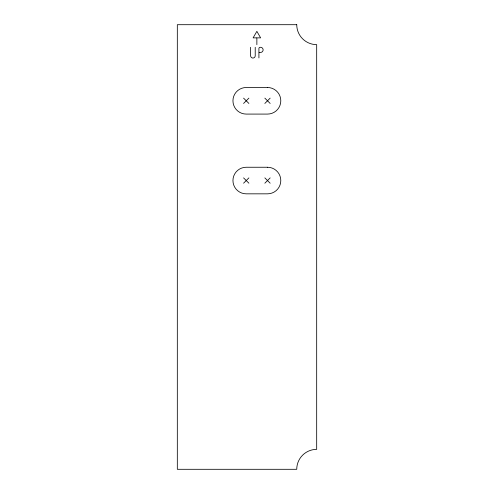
<?xml version="1.0" encoding="UTF-8"?>
<svg xmlns="http://www.w3.org/2000/svg" width="494" height="494" viewBox="0 0 494 494"><rect width="100%" height="100%" fill="white"/><g stroke="black" fill="none" stroke-linecap="round" stroke-linejoin="round"><path stroke-width="0.74" d="M243.579 103.45L248.896 98.133M264.846 103.45L270.162 98.133M243.579 183.2L248.896 177.883M264.846 183.2L270.162 177.883M256.602 37.865L253.107 37.865L256.868 31.344L260.634 37.865L256.868 37.865L256.868 44.639M259.183 52.42L260.554 52.42A2.563 2.563 0 0 0 263.117 49.857A2.563 2.563 0 0 0 260.554 47.294L260.159 47.294A1.247 1.247 0 0 0 258.918 48.542L258.918 57.928M264.846 98.133L270.162 103.45M243.579 98.133L248.896 103.45M264.846 177.883L270.162 183.2M243.579 177.883L248.896 183.2M255.219 47.294L255.219 55.748A2.297 2.297 0 0 1 252.922 58.045A2.297 2.297 0 0 1 250.625 55.748L250.625 47.294M296.746 24.7L177.321 24.7L177.321 469.3L296.746 469.3A19.939 19.939 0 0 1 316.679 449.361L316.679 44.639A19.939 19.939 0 0 1 296.746 24.7M267.501 87.5L246.234 87.5A13.289 13.289 0 0 0 232.946 100.795A13.289 13.289 0 0 0 246.234 114.083L267.501 114.083A13.289 13.289 0 0 0 280.796 100.795A13.289 13.289 0 0 0 267.501 87.5M267.501 167.25L246.234 167.25A13.289 13.289 0 0 0 232.946 180.545A13.289 13.289 0 0 0 246.234 193.833L267.501 193.833A13.289 13.289 0 0 0 280.796 180.545A13.289 13.289 0 0 0 267.501 167.25"/></g></svg>
